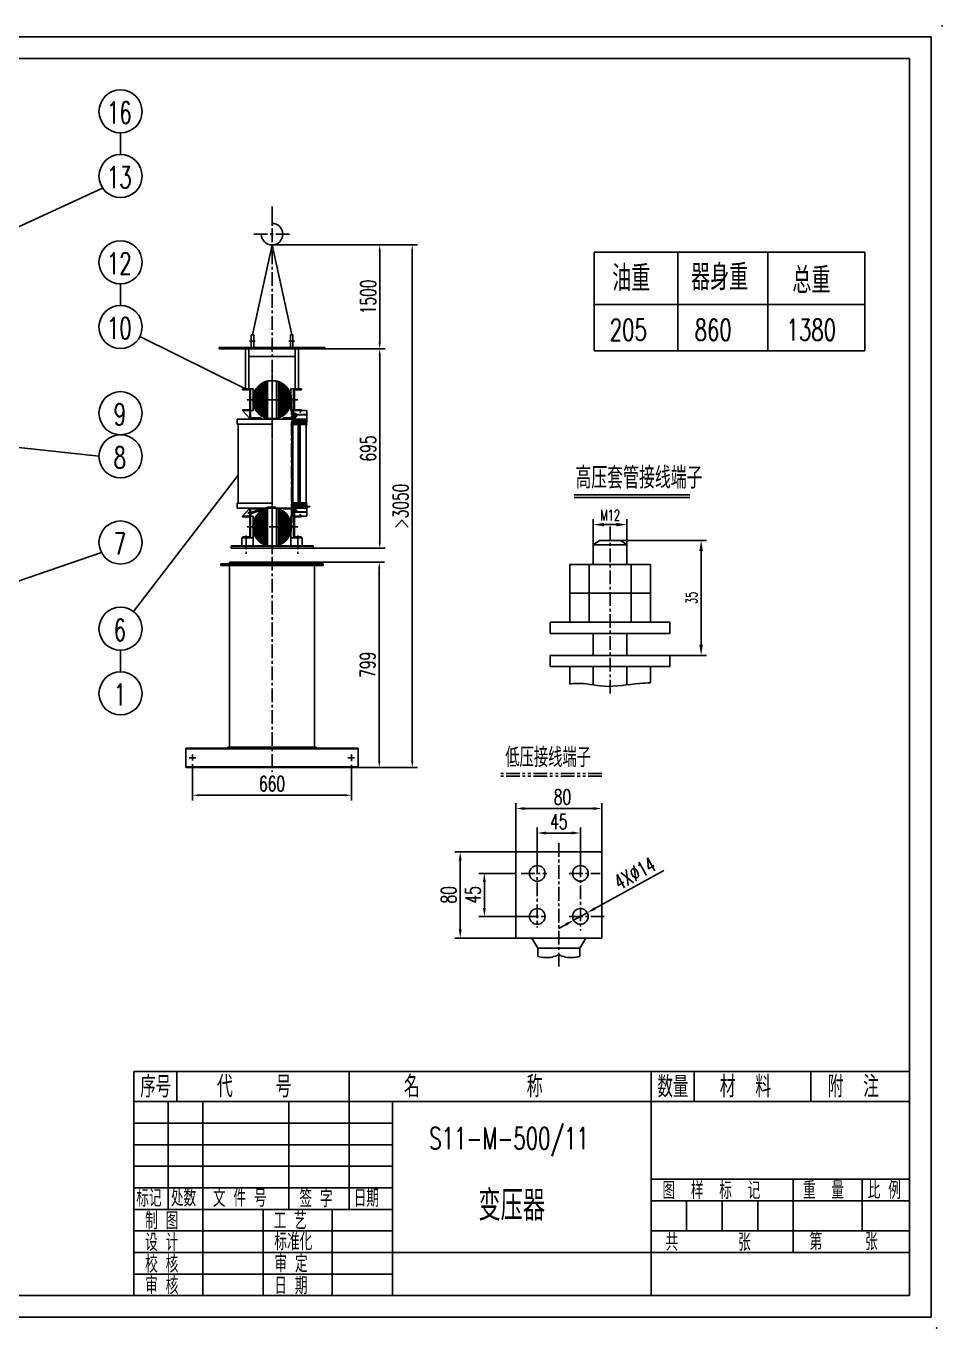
# Model space of a CAD drawing. Extents: x 53849 to 54274, y -7793 to -7491.
# Drawn here: x 54061.2 to 54273.7, y -7793.5 to -7491.5 of the extents above; entities that cross this region are included whole.
import ezdxf

# ---------------------------------------------------------------- set-up
doc = ezdxf.new("R2010")
doc.units = 0
doc.header["$LTSCALE"] = 0.1
for name, pattern in [('CENTER', [50.8, 31.75, -6.35, 6.35, -6.35]), ('DASHED', [19.05, 12.7, -6.35]), ('PHANTOM', [63.5, 31.75, -6.35, 6.35, -6.35, 6.35, -6.35])]:
    doc.linetypes.add(name, pattern=pattern)
doc.layers.get('0').update_dxf_attribs({"linetype": 'CONTINUOUS'})
doc.layers.get('DEFPOINTS').update_dxf_attribs({"linetype": 'CONTINUOUS'})
for name, color, linetype in [('1', 1, 'CENTER'), ('2', 3, 'CONTINUOUS'), ('3', 6, 'PHANTOM'), ('4', 4, 'DASHED'), ('5', 7, 'CONTINUOUS')]:
    doc.layers.add(name, color=color, linetype=linetype)
doc.styles.get("Standard").update_dxf_attribs({"font": 'romans.shx', "width": 0.67, "bigfont": 'intecad.shx'})
doc.dimstyles.get("Standard").update_dxf_attribs({"dimtxt": 3.5, "dimasz": 2.5, "dimexe": 1, "dimexo": 0.2, "dimgap": 0.9, "dimtad": 1, "dimdec": 0, "dimzin": 0, "dimdsep": 46, "dimtxsty": 'Standard', "dimcen": 0, "dimadec": 0, "dimazin": 0, "dimtfac": 1, "dimtdec": 0, "dimtmove": 0, "dimatfit": 3, "dimfxl": 0, "dimtolj": 1, "dimtzin": 0, "dimarcsym": 0})

# ---------------------------------------------------------------- blocks, each defined once
blk = doc.blocks.new('*D900')
at = {"layer": '2', "lineweight": -2, "transparency": 16777216}
for p, q in [((54199.18, -7610.77), (54219.06, -7610.77)), ((54217.81, -7613.27), (54217.81, -7634.96)), ((54210.57, -7637.46), (54219.06, -7637.46))]:
    blk.add_line(p, q, dxfattribs=at)
at = {"layer": '2', "transparency": 16777216}
for points in [[(54217.39, -7613.27), (54218.23, -7613.27), (54217.81, -7610.77)], [(54217.39, -7634.96), (54218.23, -7634.96), (54217.81, -7637.46)]]:
    blk.add_solid(points, dxfattribs=at)
at = {"layer": 'DEFPOINTS', "color": 0, "transparency": 16777216}
for p in [(54199.18, -7610.77), (54210.57, -7637.46), (54217.81, -7637.46)]:
    blk.add_point(p, dxfattribs=at)
at = {"layer": '2', "transparency": 16777216, "insert": (54215.63, -7624.11), "char_height": 2.5, "attachment_point": 5, "rotation": 90}
blk.add_mtext('\\A1;35', dxfattribs=at)
blk = doc.blocks.new('*D901')
at = {"layer": '2', "lineweight": -2, "transparency": 16777216}
for p, q in [((54192.79, -7611.78), (54192.79, -7605.87)), ((54195.29, -7607.12), (54198.11, -7607.12)), ((54200.61, -7611.78), (54200.61, -7605.87))]:
    blk.add_line(p, q, dxfattribs=at)
at = {"layer": '2', "transparency": 16777216}
for points in [[(54195.29, -7606.71), (54195.29, -7607.54), (54192.79, -7607.12)], [(54198.11, -7606.71), (54198.11, -7607.54), (54200.61, -7607.12)]]:
    blk.add_solid(points, dxfattribs=at)
at = {"layer": 'DEFPOINTS', "color": 0, "transparency": 16777216}
for p in [(54200.61, -7607.12), (54192.79, -7611.78), (54200.61, -7611.78)]:
    blk.add_point(p, dxfattribs=at)
at = {"layer": '2', "transparency": 16777216, "insert": (54196.7, -7604.95), "char_height": 2.5, "attachment_point": 5}
blk.add_mtext('\\A1;M12', dxfattribs=at)
blk = doc.blocks.new('*D902')
at = {"layer": '2', "lineweight": -2, "transparency": 16777216}
for p, q in [((54130.52, -7566.37), (54144.5, -7566.37)), ((54143.25, -7567.87), (54143.25, -7611.12)), ((54127.77, -7612.62), (54144.5, -7612.62))]:
    blk.add_line(p, q, dxfattribs=at)
at = {"layer": '2', "transparency": 16777216}
for points in [[(54143, -7567.87), (54143.5, -7567.87), (54143.25, -7566.37)], [(54143, -7611.12), (54143.5, -7611.12), (54143.25, -7612.62)]]:
    blk.add_solid(points, dxfattribs=at)
at = {"layer": 'DEFPOINTS', "color": 0, "transparency": 16777216}
for p in [(54130.52, -7566.37), (54127.77, -7612.62), (54143.25, -7612.62)]:
    blk.add_point(p, dxfattribs=at)
at = {"layer": '2', "transparency": 16777216, "insert": (54140.57, -7589.49), "char_height": 3.5, "attachment_point": 5, "rotation": 90}
blk.add_mtext('\\A1;695', dxfattribs=at)
blk = doc.blocks.new('*D903')
at = {"layer": '2', "lineweight": -2, "transparency": 16777216}
for p, q in [((54143.87, -7542.25), (54152.04, -7542.25)), ((54150.79, -7543.75), (54150.79, -7661.97)), ((54143.87, -7663.47), (54152.04, -7663.47))]:
    blk.add_line(p, q, dxfattribs=at)
at = {"layer": '2', "transparency": 16777216}
for points in [[(54150.54, -7543.75), (54151.04, -7543.75), (54150.79, -7542.25)], [(54150.54, -7661.97), (54151.04, -7661.97), (54150.79, -7663.47)]]:
    blk.add_solid(points, dxfattribs=at)
at = {"layer": 'DEFPOINTS', "color": 0, "transparency": 16777216}
for p in [(54143.87, -7542.25), (54143.87, -7663.47), (54150.79, -7663.47)]:
    blk.add_point(p, dxfattribs=at)
at = {"layer": '2', "transparency": 16777216, "insert": (54148.12, -7602.86), "char_height": 3.5, "attachment_point": 5, "rotation": 90}
blk.add_mtext('\\A1;>3050', dxfattribs=at)
blk = doc.blocks.new('*D904')
at = {"layer": '2', "lineweight": -2, "transparency": 16777216}
for p, q in [((54128.15, -7615.82), (54144.39, -7615.82)), ((54143.14, -7617.32), (54143.14, -7661.97)), ((54138.27, -7663.47), (54144.39, -7663.47))]:
    blk.add_line(p, q, dxfattribs=at)
at = {"layer": '2', "transparency": 16777216}
for points in [[(54142.89, -7617.32), (54143.39, -7617.32), (54143.14, -7615.82)], [(54142.89, -7661.97), (54143.39, -7661.97), (54143.14, -7663.47)]]:
    blk.add_solid(points, dxfattribs=at)
at = {"layer": 'DEFPOINTS', "color": 0, "transparency": 16777216}
for p in [(54128.15, -7615.82), (54138.27, -7663.47), (54143.14, -7663.47)]:
    blk.add_point(p, dxfattribs=at)
at = {"layer": '2', "transparency": 16777216, "insert": (54140.47, -7639.64), "char_height": 3.5, "attachment_point": 5, "rotation": 90}
blk.add_mtext('\\A1;799', dxfattribs=at)
blk = doc.blocks.new('*D905')
at = {"layer": '2', "lineweight": -2, "transparency": 16777216}
for p, q in [((54099.83, -7662.69), (54099.83, -7671.15)), ((54136.71, -7662.85), (54136.71, -7671.15)), ((54101.33, -7669.9), (54135.21, -7669.9))]:
    blk.add_line(p, q, dxfattribs=at)
at = {"layer": '2', "transparency": 16777216}
for points in [[(54101.33, -7669.65), (54101.33, -7670.15), (54099.83, -7669.9)], [(54135.21, -7669.65), (54135.21, -7670.15), (54136.71, -7669.9)]]:
    blk.add_solid(points, dxfattribs=at)
at = {"layer": 'DEFPOINTS', "color": 0, "transparency": 16777216}
for p in [(54099.83, -7662.69), (54136.71, -7662.85), (54136.71, -7669.9)]:
    blk.add_point(p, dxfattribs=at)
at = {"layer": '2', "transparency": 16777216, "insert": (54118.27, -7667.23), "char_height": 3.5, "attachment_point": 5}
blk.add_mtext('\\A1;660', dxfattribs=at)
blk = doc.blocks.new('*D906')
at = {"layer": '2', "lineweight": -2, "transparency": 16777216}
for p, q in [((54118.27, -7542.25), (54144.5, -7542.25)), ((54143.25, -7543.75), (54143.25, -7564.87)), ((54143.25, -7566.37), (54142, -7566.37))]:
    blk.add_line(p, q, dxfattribs=at)
at = {"layer": '2', "transparency": 16777216}
for points in [[(54143, -7543.75), (54143.5, -7543.75), (54143.25, -7542.25)], [(54143, -7564.87), (54143.5, -7564.87), (54143.25, -7566.37)]]:
    blk.add_solid(points, dxfattribs=at)
at = {"layer": 'DEFPOINTS', "color": 0, "transparency": 16777216}
for p in [(54118.27, -7542.25), (54143.25, -7566.37), (54143.25, -7566.37)]:
    blk.add_point(p, dxfattribs=at)
at = {"layer": '2', "transparency": 16777216, "insert": (54140.57, -7554.31), "char_height": 3.5, "attachment_point": 5, "rotation": 90}
blk.add_mtext('\\A1;1500', dxfattribs=at)
blk = doc.blocks.new('*D922')
at = {"layer": '2', "lineweight": -2, "transparency": 16777216}
for p, q in [((54174.81, -7683.02), (54160.67, -7683.02)), ((54161.92, -7701.02), (54161.92, -7685.02)), ((54174.81, -7703.02), (54160.67, -7703.02))]:
    blk.add_line(p, q, dxfattribs=at)
at = {"layer": '2', "transparency": 16777216}
for points in [[(54161.59, -7685.02), (54162.25, -7685.02), (54161.92, -7683.02)], [(54161.59, -7701.02), (54162.25, -7701.02), (54161.92, -7703.02)]]:
    blk.add_solid(points, dxfattribs=at)
at = {"layer": 'DEFPOINTS', "color": 0, "transparency": 16777216}
for p in [(54161.92, -7683.02), (54174.81, -7683.02), (54174.81, -7703.02)]:
    blk.add_point(p, dxfattribs=at)
at = {"layer": '2', "transparency": 16777216, "insert": (54159.27, -7693.02), "char_height": 3.5, "attachment_point": 5, "rotation": 90}
blk.add_mtext('\\A1;80', dxfattribs=at)
blk = doc.blocks.new('*D923')
at = {"layer": '2', "lineweight": -2, "transparency": 16777216}
for p, q in [((54174.81, -7688.02), (54166.27, -7688.02)), ((54167.52, -7690.02), (54167.52, -7696.02)), ((54176.93, -7698.02), (54166.27, -7698.02))]:
    blk.add_line(p, q, dxfattribs=at)
at = {"layer": '2', "transparency": 16777216}
for points in [[(54167.19, -7690.02), (54167.86, -7690.02), (54167.52, -7688.02)], [(54167.19, -7696.02), (54167.86, -7696.02), (54167.52, -7698.02)]]:
    blk.add_solid(points, dxfattribs=at)
at = {"layer": 'DEFPOINTS', "color": 0, "transparency": 16777216}
for p in [(54174.81, -7688.02), (54167.52, -7698.02), (54176.93, -7698.02)]:
    blk.add_point(p, dxfattribs=at)
at = {"layer": '2', "transparency": 16777216, "insert": (54164.87, -7693.02), "char_height": 3.5, "attachment_point": 5, "rotation": 90}
blk.add_mtext('\\A1;45', dxfattribs=at)
blk = doc.blocks.new('*D924')
at = {"layer": '2', "color": 0, "lineweight": -2, "transparency": 16777216}
for p, q in [((54209.14, -7687.39), (54193.15, -7696.18)), ((54188.22, -7698.89), (54191.4, -7697.15)), ((54186.47, -7699.86), (54184.72, -7700.82))]:
    blk.add_line(p, q, dxfattribs=at)
at = {"layer": '2', "color": 0, "transparency": 16777216}
for points in [[(54192.99, -7695.89), (54193.31, -7696.48), (54191.4, -7697.15)], [(54186.31, -7699.57), (54186.63, -7700.15), (54188.22, -7698.89)]]:
    blk.add_solid(points, dxfattribs=at)
at = {"layer": 'DEFPOINTS', "color": 0, "transparency": 16777216}
for p in [(54191.4, -7697.15), (54188.22, -7698.89)]:
    blk.add_point(p, dxfattribs=at)
at = {"layer": '2', "color": 0, "transparency": 16777216, "insert": (54202.44, -7688.02), "char_height": 3.5, "attachment_point": 5, "rotation": 28.8078}
blk.add_mtext('\\A1;4X%%c14', dxfattribs=at)
blk = doc.blocks.new('*D925')
at = {"layer": '2', "lineweight": -2, "transparency": 16777216}
for p, q in [((54174.81, -7683.02), (54174.81, -7671.73)), ((54192.81, -7672.98), (54176.81, -7672.98)), ((54194.81, -7683.02), (54194.81, -7671.73))]:
    blk.add_line(p, q, dxfattribs=at)
at = {"layer": '2', "transparency": 16777216}
for points in [[(54176.81, -7672.65), (54176.81, -7673.31), (54174.81, -7672.98)], [(54192.81, -7672.65), (54192.81, -7673.31), (54194.81, -7672.98)]]:
    blk.add_solid(points, dxfattribs=at)
at = {"layer": 'DEFPOINTS', "color": 0, "transparency": 16777216}
for p in [(54174.81, -7672.98), (54174.81, -7683.02), (54194.81, -7683.02)]:
    blk.add_point(p, dxfattribs=at)
at = {"layer": '2', "transparency": 16777216, "insert": (54185.63, -7670.33), "char_height": 3.5, "attachment_point": 5}
blk.add_mtext('\\A1;80', dxfattribs=at)
blk = doc.blocks.new('*D926')
at = {"layer": '2', "lineweight": -2, "transparency": 16777216}
for p, q in [((54179.81, -7686.21), (54179.81, -7677.41)), ((54187.81, -7678.66), (54181.81, -7678.66)), ((54189.81, -7685.76), (54189.81, -7677.41))]:
    blk.add_line(p, q, dxfattribs=at)
at = {"layer": '2', "transparency": 16777216}
for points in [[(54181.81, -7678.32), (54181.81, -7678.99), (54179.81, -7678.66)], [(54187.81, -7678.32), (54187.81, -7678.99), (54189.81, -7678.66)]]:
    blk.add_solid(points, dxfattribs=at)
at = {"layer": 'DEFPOINTS', "color": 0, "transparency": 16777216}
for p in [(54179.81, -7678.66), (54189.81, -7685.76), (54179.81, -7686.21)]:
    blk.add_point(p, dxfattribs=at)
at = {"layer": '2', "transparency": 16777216, "insert": (54184.81, -7676.01), "char_height": 3.5, "attachment_point": 5}
blk.add_mtext('\\A1;45', dxfattribs=at)

msp = doc.modelspace()

# ---------------------------------------------------------------- linework, layer by layer
for p, q in [((54266.19, -7498.972), (53876.19, -7498.972)), ((54266.19, -7785.972), (54266.19, -7498.972)), ((54193.009, -7543.904), (54193.009, -7566.819)), ((54193.009, -7543.904), (54255.762, -7543.904)), ((54212.436, -7543.904), (54212.436, -7566.819)), ((54233.268, -7543.904), (54233.268, -7566.819)), ((54255.762, -7543.904), (54255.762, -7566.819)), ((54193.009, -7556.078), (54255.762, -7556.078)), ((54113.42, -7563.066), (54113.42, -7566.066)), ((54114.02, -7563.066), (54113.42, -7563.066)), ((54114.02, -7563.066), (54114.02, -7566.066)), ((54122.52, -7563.066), (54122.52, -7566.066)), ((54122.52, -7563.066), (54123.12, -7563.066)), ((54123.12, -7563.066), (54123.12, -7566.066)), ((54106.02, -7566.066), (54130.52, -7566.066)), ((54106.02, -7566.066), (54106.02, -7566.366)), ((54106.02, -7566.366), (54130.52, -7566.366)), ((54130.52, -7566.066), (54130.52, -7566.366)), ((54193.009, -7566.819), (54255.762, -7566.819)), ((54117.395, -7612.041), (54108.77, -7612.041)), ((54108.77, -7612.041), (54108.77, -7612.616)), ((54117.395, -7612.116), (54108.77, -7612.116)), ((54108.77, -7612.616), (54118.27, -7612.616)), ((54117.395, -7612.616), (54127.77, -7612.616)), ((54119.145, -7612.041), (54127.77, -7612.041)), ((54119.145, -7612.116), (54127.77, -7612.116)), ((54127.77, -7612.041), (54127.77, -7612.616)), ((54192.787, -7611.777), (54194.217, -7610.772)), ((54192.787, -7611.777), (54192.787, -7616.413)), ((54192.787, -7611.777), (54200.606, -7611.777)), ((54199.176, -7610.772), (54194.217, -7610.772)), ((54200.606, -7611.777), (54199.176, -7610.772)), ((54200.606, -7611.777), (54200.606, -7616.413)), ((54106.395, -7616.216), (54130.145, -7616.216)), ((54106.395, -7616.216), (54106.395, -7616.616)), ((54108.395, -7615.816), (54128.145, -7615.816)), ((54108.395, -7615.816), (54108.395, -7616.216)), ((54128.145, -7615.816), (54128.145, -7616.216)), ((54130.145, -7616.216), (54130.145, -7616.616)), ((54206.069, -7616.413), (54187.324, -7616.413)), ((54187.324, -7623.789), (54187.324, -7616.413)), ((54191.853, -7616.413), (54191.853, -7629.769)), ((54201.569, -7616.413), (54201.569, -7629.769)), ((54206.069, -7623.789), (54206.069, -7616.413)), ((54106.395, -7616.616), (54130.145, -7616.616)), ((54108.395, -7616.616), (54108.395, -7658.72)), ((54128.145, -7616.616), (54128.145, -7658.72)), ((54206.069, -7623.054), (54187.324, -7623.054)), ((54187.324, -7629.769), (54187.324, -7623.789)), ((54206.069, -7629.769), (54206.069, -7623.789)), ((54192.787, -7632.356), (54192.787, -7637.456)), ((54200.606, -7632.356), (54200.606, -7637.456)), ((54206.069, -7640.042), (54187.324, -7640.042)), ((54206.069, -7640.042), (54187.324, -7640.042)), ((54187.324, -7640.042), (54187.324, -7644.14)), ((54189.118, -7640.042), (54204.275, -7640.042)), ((54189.118, -7640.042), (54204.275, -7640.042)), ((54192.787, -7640.042), (54192.787, -7644.3)), ((54200.606, -7640.042), (54200.606, -7644.292)), ((54206.069, -7643.821), (54206.069, -7640.042)), ((54098.27, -7658.97), (54138.27, -7658.97)), ((54098.27, -7658.97), (54098.27, -7663.47)), ((54098.27, -7659.145), (54138.27, -7659.145)), ((54108.02, -7658.72), (54128.52, -7658.72)), ((54108.02, -7658.72), (54108.02, -7658.97)), ((54128.52, -7658.72), (54128.52, -7658.97)), ((54138.27, -7658.97), (54138.27, -7663.47)), ((54098.27, -7663.295), (54138.27, -7663.295)), ((54098.27, -7663.47), (54138.27, -7663.47)), ((54174.81, -7683.021), (54174.81, -7703.021)), ((54174.81, -7683.021), (54194.81, -7683.021)), ((54194.81, -7683.021), (54194.81, -7703.021)), ((54174.81, -7703.021), (54194.81, -7703.021)), ((54178.517, -7703.021), (54179.929, -7705.338)), ((54191.104, -7703.021), (54189.692, -7705.338)), ((54179.929, -7705.338), (54184.81, -7705.338)), ((54179.929, -7705.338), (54179.929, -7707.278)), ((54189.692, -7705.338), (54184.81, -7705.338)), ((54189.692, -7705.338), (54189.692, -7707.278)), ((54086.19, -7740.972), (54266.19, -7740.972)), ((54146.19, -7765.972), (54086.19, -7765.972)), ((53876.19, -7785.972), (54266.19, -7785.972)), ((54266.19, -7785.972), (54086.19, -7785.972))]:
    msp.add_line(p, q)
for points in [[(54182.826, -7629.769), (54182.826, -7632.356), (54210.567, -7632.356), (54210.567, -7629.769)], [(54182.826, -7637.456), (54182.826, -7640.042), (54210.567, -7640.042), (54210.567, -7637.456)]]:
    msp.add_lwpolyline(points, close=True)
for centre in [(54179.81, -7688.021), (54189.81, -7688.021), (54179.81, -7698.021), (54189.81, -7698.021)]:
    msp.add_circle(centre, 1.812)
for points in [[(54179.929, -7707.278), (54181.058, -7707.501), (54182.717, -7707.828), (54184.308, -7707.092), (54184.81, -7706.875)], [(54189.692, -7707.278), (54188.563, -7707.501), (54186.904, -7707.828), (54185.313, -7707.092), (54184.81, -7706.875)]]:
    msp.add_open_spline(points, degree=3, knots=[0, 0, 0, 0, 13.4366632, 19.7518884, 19.7518884, 19.7518884, 19.7518884])
for p in [(54273.69, -7491.472), (54272.44, -7793.472)]:
    msp.add_point(p)
at = {"layer": '1'}
for p, q in [((54118.27, -7533.348), (54118.27, -7664.466)), ((54114.046, -7539.751), (54122.302, -7539.751)), ((54114.388, -7564.566), (54113.045, -7564.566)), ((54122.152, -7564.566), (54123.495, -7564.566)), ((54118.27, -7572.193), (54118.27, -7613.896)), ((54112.496, -7578.166), (54124.269, -7578.166)), ((54113.124, -7578.166), (54123.36, -7578.166)), ((54122.77, -7578.166), (54122.77, -7607.666)), ((54122.645, -7581.416), (54123.904, -7581.416)), ((54113.895, -7604.416), (54112.636, -7604.416)), ((54112.27, -7609.657), (54112.27, -7613.889)), ((54112.496, -7607.666), (54124.269, -7607.666)), ((54124.27, -7609.657), (54124.27, -7613.889)), ((54196.697, -7607.574), (54196.697, -7646.898)), ((54099.059, -7661.22), (54100.622, -7661.22)), ((54099.833, -7660.471), (54099.833, -7661.838)), ((54135.813, -7661.22), (54137.376, -7661.22)), ((54136.708, -7660.419), (54136.708, -7661.996)), ((54184.81, -7709.597), (54184.81, -7680.605)), ((54179.81, -7685.058), (54179.81, -7700.577)), ((54189.81, -7685.764), (54189.81, -7701.282)), ((54176.045, -7688.021), (54182.048, -7688.021)), ((54187.168, -7688.021), (54194.407, -7688.021)), ((54176.928, -7698.021), (54182.048, -7698.021)), ((54187.168, -7698.021), (54195.289, -7698.021))]:
    msp.add_line(p, q, dxfattribs=at)
at = {"layer": '2'}
for p, q in [((54271.19, -7493.972), (53851.19, -7493.972)), ((54271.19, -7790.972), (54271.19, -7493.972)), ((54083.118, -7521.283), (54083.118, -7516.283)), ((54026.141, -7553.358), (54078.965, -7529.067)), ((54118.27, -7542.251), (54113.72, -7563.066)), ((54118.27, -7542.251), (54122.82, -7563.066)), ((54083.118, -7556.283), (54083.118, -7551.283)), ((54112.145, -7575.666), (54087.598, -7563.503)), ((54112.145, -7575.666), (54112.145, -7566.366)), ((54112.895, -7575.666), (54112.895, -7566.366)), ((54112.895, -7568.116), (54123.645, -7568.116)), ((54123.645, -7575.666), (54123.645, -7566.366)), ((54124.395, -7575.666), (54124.395, -7566.366)), ((54116.495, -7582.291), (54116.495, -7574.041)), ((54116.495, -7574.041), (54116.795, -7574.041)), ((54116.795, -7582.416), (54116.795, -7573.916)), ((54116.795, -7573.916), (54117.22, -7573.916)), ((54117.22, -7582.541), (54117.22, -7573.791)), ((54117.395, -7573.791), (54119.145, -7573.791)), ((54119.145, -7573.791), (54119.445, -7573.822)), ((54119.32, -7582.541), (54119.32, -7573.791)), ((54119.32, -7573.916), (54119.745, -7573.916)), ((54119.745, -7582.416), (54119.745, -7573.916)), ((54119.745, -7574.041), (54120.045, -7574.041)), ((54120.045, -7582.291), (54120.045, -7574.041)), ((54113.895, -7575.666), (54111.445, -7575.666)), ((54111.445, -7575.666), (54111.445, -7575.841)), ((54112.845, -7575.841), (54111.445, -7575.841)), ((54113.095, -7582.541), (54113.095, -7576.091)), ((54113.095, -7576.091), (54113.095, -7580.241)), ((54113.27, -7582.116), (54113.27, -7575.666)), ((54113.27, -7575.666), (54113.27, -7580.666)), ((54113.895, -7575.666), (54113.895, -7580.666)), ((54113.895, -7575.666), (54113.895, -7580.666)), ((54113.895, -7577.291), (54113.926, -7576.991)), ((54113.895, -7577.116), (54113.895, -7579.216)), ((54114.045, -7576.791), (54114.195, -7576.791)), ((54114.045, -7579.541), (54114.045, -7576.791)), ((54114.195, -7576.291), (54114.395, -7576.291)), ((54114.195, -7580.041), (54114.195, -7576.291)), ((54114.395, -7575.916), (54114.62, -7575.916)), ((54114.395, -7580.416), (54114.395, -7575.916)), ((54114.62, -7575.541), (54114.82, -7575.541)), ((54114.62, -7580.791), (54114.62, -7575.541)), ((54114.82, -7581.041), (54114.82, -7575.291)), ((54114.82, -7575.291), (54115.045, -7575.291)), ((54115.045, -7581.291), (54115.045, -7575.041)), ((54115.045, -7575.041), (54115.295, -7575.041)), ((54115.295, -7581.541), (54115.295, -7574.791)), ((54115.295, -7574.791), (54115.62, -7574.791)), ((54115.62, -7581.791), (54115.62, -7574.541)), ((54115.62, -7574.541), (54115.995, -7574.541)), ((54115.995, -7582.041), (54115.995, -7574.291)), ((54115.995, -7574.291), (54116.22, -7574.291)), ((54116.22, -7582.166), (54116.22, -7574.166)), ((54116.22, -7574.166), (54116.495, -7574.166)), ((54120.045, -7574.166), (54120.32, -7574.166)), ((54120.32, -7582.166), (54120.32, -7574.166)), ((54120.32, -7574.291), (54120.545, -7574.291)), ((54120.545, -7582.041), (54120.545, -7574.291)), ((54120.545, -7574.541), (54120.92, -7574.541)), ((54120.92, -7581.791), (54120.92, -7574.541)), ((54120.92, -7574.791), (54121.245, -7574.791)), ((54121.245, -7581.541), (54121.245, -7574.791)), ((54121.245, -7575.041), (54121.495, -7575.041)), ((54121.495, -7581.291), (54121.495, -7575.041)), ((54121.495, -7575.291), (54121.72, -7575.291)), ((54121.72, -7581.041), (54121.72, -7575.291)), ((54121.72, -7575.541), (54121.92, -7575.541)), ((54121.92, -7580.791), (54121.92, -7575.541)), ((54121.92, -7575.916), (54122.145, -7575.916)), ((54122.145, -7580.416), (54122.145, -7575.916)), ((54122.145, -7576.291), (54122.345, -7576.291)), ((54122.345, -7580.041), (54122.345, -7576.291)), ((54122.495, -7576.791), (54122.345, -7576.791)), ((54122.495, -7579.541), (54122.495, -7576.791)), ((54122.645, -7575.666), (54125.095, -7575.666)), ((54122.645, -7575.666), (54122.645, -7580.666)), ((54123.27, -7575.666), (54123.27, -7580.666)), ((54123.27, -7580.666), (54123.27, -7575.666)), ((54123.445, -7576.091), (54123.445, -7580.241)), ((54123.445, -7580.666), (54123.445, -7576.091)), ((54123.695, -7575.841), (54125.095, -7575.841)), ((54125.095, -7575.666), (54125.095, -7575.841)), ((54113.895, -7577.291), (54114.045, -7577.291)), ((54113.895, -7579.041), (54113.895, -7577.291)), ((54113.895, -7579.041), (54114.045, -7579.041)), ((54114.045, -7579.541), (54114.195, -7579.541)), ((54114.195, -7580.041), (54114.395, -7580.041)), ((54122.145, -7580.041), (54122.345, -7580.041)), ((54122.495, -7579.541), (54122.345, -7579.541)), ((54122.645, -7577.291), (54122.495, -7577.291)), ((54122.645, -7579.041), (54122.495, -7579.041)), ((54122.645, -7579.041), (54122.645, -7577.291)), ((53978.652, -7580.543), (54078.118, -7591.283)), ((54126.333, -7582.666), (54110.208, -7582.666)), ((54126.333, -7582.666), (54110.208, -7582.666)), ((54110.208, -7582.666), (54110.208, -7583.791)), ((54112.845, -7580.491), (54111.445, -7580.491)), ((54111.445, -7580.491), (54111.445, -7580.666)), ((54113.095, -7582.541), (54111.445, -7580.666)), ((54113.895, -7580.666), (54111.445, -7580.666)), ((54115.72, -7582.541), (54113.095, -7582.541)), ((54115.72, -7582.366), (54113.52, -7582.366)), ((54114.395, -7580.416), (54114.62, -7580.416)), ((54114.62, -7580.791), (54114.82, -7580.791)), ((54114.82, -7581.041), (54115.045, -7581.041)), ((54115.045, -7581.291), (54115.295, -7581.291)), ((54115.295, -7581.541), (54115.62, -7581.541)), ((54115.62, -7581.791), (54115.995, -7581.791)), ((54115.72, -7582.366), (54115.72, -7582.541)), ((54115.995, -7582.041), (54116.22, -7582.041)), ((54116.22, -7582.166), (54116.495, -7582.166)), ((54116.495, -7582.291), (54116.795, -7582.291)), ((54116.795, -7582.416), (54117.22, -7582.416)), ((54117.22, -7582.541), (54119.32, -7582.541)), ((54117.395, -7582.541), (54119.145, -7582.541)), ((54119.32, -7582.416), (54119.745, -7582.416)), ((54119.745, -7582.291), (54120.045, -7582.291)), ((54120.045, -7582.166), (54120.32, -7582.166)), ((54120.32, -7582.041), (54120.545, -7582.041)), ((54120.545, -7581.791), (54120.92, -7581.791)), ((54120.82, -7582.366), (54120.82, -7582.541)), ((54120.82, -7582.366), (54123.02, -7582.366)), ((54120.82, -7582.541), (54123.445, -7582.541)), ((54120.92, -7581.541), (54121.245, -7581.541)), ((54121.245, -7581.291), (54121.495, -7581.291)), ((54121.495, -7581.041), (54121.72, -7581.041)), ((54121.72, -7580.791), (54121.92, -7580.791)), ((54121.92, -7580.416), (54122.145, -7580.416)), ((54122.645, -7580.666), (54125.095, -7580.666)), ((54122.87, -7583.041), (54122.87, -7603.291)), ((54122.945, -7583.041), (54122.87, -7583.041)), ((54122.945, -7582.541), (54122.945, -7580.666)), ((54122.945, -7580.666), (54126.333, -7580.666)), ((54126.333, -7581.566), (54122.945, -7581.566)), ((54126.333, -7581.641), (54122.945, -7581.641)), ((54122.945, -7582.666), (54126.333, -7582.666)), ((54122.945, -7582.666), (54126.333, -7582.666)), ((54122.945, -7583.041), (54122.945, -7603.291)), ((54122.945, -7583.39), (54123.095, -7583.178)), ((54123.02, -7581.566), (54123.663, -7581.566)), ((54123.02, -7582.666), (54123.02, -7583.041)), ((54123.02, -7582.816), (54126.333, -7582.816)), ((54123.02, -7582.891), (54126.333, -7582.891)), ((54124.358, -7583.041), (54123.02, -7583.041)), ((54123.095, -7583.791), (54123.095, -7583.178)), ((54123.12, -7583.791), (54123.12, -7583.041)), ((54124.358, -7583.091), (54123.12, -7583.091)), ((54124.358, -7583.141), (54123.12, -7583.141)), ((54124.358, -7583.191), (54123.12, -7583.191)), ((54123.695, -7580.491), (54125.095, -7580.491)), ((54124.358, -7583.791), (54124.358, -7583.041)), ((54124.358, -7583.041), (54126.333, -7583.041)), ((54124.483, -7583.266), (54124.483, -7583.041)), ((54124.558, -7583.266), (54124.558, -7583.041)), ((54124.708, -7583.116), (54126.333, -7583.116)), ((54124.708, -7583.191), (54126.333, -7583.191)), ((54124.758, -7583.116), (54124.758, -7583.041)), ((54124.758, -7583.266), (54124.758, -7583.191)), ((54125.095, -7580.491), (54125.095, -7580.666)), ((54126.333, -7583.416), (54126.333, -7580.666)), ((54126.333, -7582.666), (54126.333, -7583.416)), ((54118.27, -7583.791), (54110.208, -7583.791)), ((54110.383, -7583.791), (54110.383, -7602.166)), ((54122.958, -7583.791), (54122.958, -7583.879)), ((54124.483, -7583.791), (54122.958, -7583.791)), ((54124.483, -7583.879), (54122.958, -7583.879)), ((54124.483, -7583.791), (54123.095, -7583.791)), ((54123.095, -7583.879), (54123.095, -7602.079)), ((54123.095, -7602.079), (54123.095, -7583.879)), ((54124.358, -7583.241), (54123.12, -7583.241)), ((54124.358, -7583.291), (54123.12, -7583.291)), ((54124.358, -7583.341), (54123.12, -7583.341)), ((54124.358, -7583.391), (54123.12, -7583.391)), ((54124.358, -7583.441), (54123.12, -7583.441)), ((54124.358, -7583.491), (54123.12, -7583.491)), ((54124.358, -7583.541), (54123.12, -7583.541)), ((54124.358, -7583.591), (54123.12, -7583.591)), ((54124.358, -7583.641), (54123.12, -7583.641)), ((54124.358, -7583.691), (54123.12, -7583.691)), ((54124.358, -7583.741), (54123.12, -7583.741)), ((54124.358, -7583.879), (54124.358, -7602.079)), ((54124.358, -7602.079), (54124.358, -7583.879)), ((54124.483, -7602.166), (54124.483, -7583.266)), ((54124.483, -7583.791), (54124.483, -7602.691)), ((54124.558, -7602.166), (54124.558, -7583.266)), ((54124.558, -7583.791), (54124.558, -7602.691)), ((54124.633, -7585.041), (54124.558, -7585.041)), ((54124.633, -7585.041), (54124.633, -7583.266)), ((54124.633, -7583.717), (54124.808, -7583.519)), ((54124.67, -7583.879), (54124.67, -7583.791)), ((54126.333, -7583.791), (54124.67, -7583.791)), ((54126.333, -7583.879), (54124.67, -7583.879)), ((54124.758, -7583.416), (54124.758, -7583.266)), ((54124.758, -7583.266), (54126.333, -7583.266)), ((54124.758, -7583.416), (54126.333, -7583.416)), ((54124.808, -7583.791), (54124.808, -7583.519)), ((54126.333, -7583.791), (54124.808, -7583.791)), ((54124.808, -7583.879), (54124.808, -7602.079)), ((54124.808, -7602.079), (54124.808, -7583.879)), ((54124.833, -7583.791), (54124.833, -7583.416)), ((54126.27, -7583.454), (54124.833, -7583.454)), ((54126.27, -7583.491), (54124.833, -7583.491)), ((54126.27, -7583.529), (54124.833, -7583.529)), ((54126.27, -7583.566), (54124.833, -7583.566)), ((54126.27, -7583.604), (54124.833, -7583.604)), ((54126.27, -7583.641), (54124.833, -7583.641)), ((54126.27, -7583.679), (54124.833, -7583.679)), ((54126.27, -7583.716), (54124.833, -7583.716)), ((54126.27, -7583.754), (54124.833, -7583.754)), ((54126.27, -7583.754), (54124.833, -7583.754)), ((54126.158, -7583.879), (54126.158, -7602.079)), ((54126.158, -7602.079), (54126.158, -7583.879)), ((54126.27, -7583.791), (54126.27, -7583.416)), ((54126.333, -7583.879), (54126.333, -7583.791)), ((54110.383, -7595.643), (54086.156, -7627.312)), ((54124.558, -7600.916), (54124.633, -7600.916)), ((54124.633, -7600.916), (54124.633, -7602.691)), ((54188.397, -7600.235), (54215.208, -7600.235)), ((54188.397, -7600.835), (54215.208, -7600.835)), ((54118.27, -7602.166), (54110.208, -7602.166)), ((54110.208, -7602.166), (54110.208, -7603.291)), ((54126.333, -7603.291), (54110.208, -7603.291)), ((54113.095, -7603.291), (54111.445, -7605.166)), ((54112.877, -7604.266), (54113.52, -7604.266)), ((54112.877, -7604.266), (54112.877, -7604.566)), ((54113.095, -7603.291), (54113.095, -7609.741)), ((54115.72, -7603.291), (54113.095, -7603.291)), ((54113.27, -7603.716), (54113.27, -7610.166)), ((54117.395, -7603.091), (54113.52, -7604.266)), ((54117.095, -7603.322), (54113.52, -7604.566)), ((54115.72, -7603.466), (54113.52, -7603.466)), ((54113.52, -7604.266), (54113.52, -7604.566)), ((54115.295, -7611.041), (54115.295, -7604.291)), ((54115.295, -7604.291), (54115.62, -7604.291)), ((54115.62, -7611.291), (54115.62, -7604.041)), ((54115.62, -7604.041), (54115.995, -7604.041)), ((54115.72, -7603.291), (54115.72, -7603.466)), ((54115.995, -7611.541), (54115.995, -7603.791)), ((54115.995, -7603.791), (54116.22, -7603.791)), ((54116.22, -7611.666), (54116.22, -7603.666)), ((54116.22, -7603.666), (54116.495, -7603.666)), ((54116.495, -7611.791), (54116.495, -7603.541)), ((54116.495, -7603.541), (54116.795, -7603.541)), ((54116.795, -7611.916), (54116.795, -7603.416)), ((54116.795, -7603.416), (54117.22, -7603.416)), ((54117.22, -7603.291), (54119.32, -7603.291)), ((54117.22, -7612.041), (54117.22, -7603.291)), ((54117.395, -7603.091), (54119.145, -7603.091)), ((54117.395, -7603.291), (54119.145, -7603.291)), ((54119.145, -7603.291), (54119.445, -7603.322)), ((54119.32, -7612.041), (54119.32, -7603.291)), ((54119.32, -7603.416), (54119.745, -7603.416)), ((54119.745, -7611.916), (54119.745, -7603.416)), ((54119.745, -7603.541), (54120.045, -7603.541)), ((54120.045, -7611.791), (54120.045, -7603.541)), ((54120.045, -7603.666), (54120.32, -7603.666)), ((54120.32, -7611.666), (54120.32, -7603.666)), ((54120.32, -7603.791), (54120.545, -7603.791)), ((54120.545, -7611.541), (54120.545, -7603.791)), ((54120.545, -7604.041), (54120.92, -7604.041)), ((54120.82, -7603.291), (54120.82, -7603.466)), ((54120.82, -7603.291), (54123.445, -7603.291)), ((54120.82, -7603.466), (54123.02, -7603.466)), ((54120.92, -7611.291), (54120.92, -7604.041)), ((54120.92, -7604.291), (54121.245, -7604.291)), ((54121.245, -7611.041), (54121.245, -7604.291)), ((54122.945, -7602.567), (54123.095, -7602.779)), ((54122.945, -7603.291), (54126.333, -7603.291)), ((54122.945, -7603.291), (54126.333, -7603.291)), ((54122.945, -7603.291), (54122.945, -7605.166)), ((54126.333, -7604.191), (54122.945, -7604.191)), ((54126.333, -7604.266), (54122.945, -7604.266)), ((54124.483, -7602.079), (54122.958, -7602.079)), ((54122.958, -7602.079), (54122.958, -7602.166)), ((54124.483, -7602.166), (54122.958, -7602.166)), ((54123.02, -7602.916), (54123.02, -7603.291)), ((54123.095, -7602.916), (54123.02, -7602.916)), ((54123.02, -7603.066), (54126.333, -7603.066)), ((54123.02, -7603.141), (54126.333, -7603.141)), ((54123.02, -7604.266), (54123.663, -7604.266)), ((54123.095, -7602.166), (54123.095, -7602.779)), ((54124.358, -7602.916), (54123.095, -7602.916)), ((54123.12, -7602.166), (54123.12, -7602.916)), ((54124.358, -7602.216), (54123.12, -7602.216)), ((54124.358, -7602.266), (54123.12, -7602.266)), ((54124.358, -7602.316), (54123.12, -7602.316)), ((54124.358, -7602.366), (54123.12, -7602.366)), ((54124.358, -7602.416), (54123.12, -7602.416)), ((54124.358, -7602.466), (54123.12, -7602.466)), ((54124.358, -7602.516), (54123.12, -7602.516)), ((54124.358, -7602.566), (54123.12, -7602.566)), ((54124.358, -7602.616), (54123.12, -7602.616)), ((54124.358, -7602.666), (54123.12, -7602.666)), ((54124.358, -7602.716), (54123.12, -7602.716)), ((54124.358, -7602.766), (54123.12, -7602.766)), ((54124.358, -7602.816), (54123.12, -7602.816)), ((54124.358, -7602.866), (54123.12, -7602.866)), ((54124.358, -7602.166), (54124.358, -7602.916)), ((54124.358, -7602.916), (54127.07, -7602.916)), ((54124.483, -7602.691), (54124.483, -7602.916)), ((54124.558, -7602.691), (54124.558, -7602.916)), ((54124.583, -7602.916), (54124.583, -7602.991)), ((54124.583, -7602.991), (54127.07, -7602.991)), ((54124.633, -7602.24), (54124.808, -7602.438)), ((54124.67, -7602.079), (54124.67, -7602.166)), ((54126.333, -7602.079), (54124.67, -7602.079)), ((54126.333, -7602.166), (54124.67, -7602.166)), ((54124.708, -7602.766), (54126.333, -7602.766)), ((54124.708, -7602.841), (54126.333, -7602.841)), ((54124.758, -7602.541), (54124.758, -7602.691)), ((54124.758, -7602.541), (54126.333, -7602.541)), ((54124.758, -7602.691), (54124.758, -7602.766)), ((54124.758, -7602.691), (54126.333, -7602.691)), ((54124.758, -7602.841), (54124.758, -7602.916)), ((54124.808, -7602.166), (54124.808, -7602.438)), ((54124.833, -7602.166), (54124.833, -7602.541)), ((54126.27, -7602.204), (54124.833, -7602.204)), ((54126.27, -7602.204), (54124.833, -7602.204)), ((54126.27, -7602.241), (54124.833, -7602.241)), ((54126.27, -7602.279), (54124.833, -7602.279)), ((54126.27, -7602.316), (54124.833, -7602.316)), ((54126.27, -7602.354), (54124.833, -7602.354)), ((54126.27, -7602.391), (54124.833, -7602.391)), ((54126.27, -7602.429), (54124.833, -7602.429)), ((54126.27, -7602.466), (54124.833, -7602.466)), ((54126.27, -7602.504), (54124.833, -7602.504)), ((54126.27, -7602.166), (54126.27, -7602.541)), ((54126.333, -7602.079), (54126.333, -7602.166)), ((54126.333, -7602.541), (54126.333, -7602.916)), ((54126.333, -7602.991), (54126.333, -7605.166)), ((54126.333, -7603.291), (54126.333, -7605.166)), ((54127.07, -7602.916), (54127.07, -7602.991)), ((54113.895, -7605.166), (54111.445, -7605.166)), ((54111.445, -7605.166), (54111.445, -7605.341)), ((54112.845, -7605.341), (54111.445, -7605.341)), ((54113.52, -7604.566), (54112.877, -7604.566)), ((54113.895, -7605.166), (54113.895, -7610.166)), ((54113.895, -7606.791), (54113.926, -7606.491)), ((54113.895, -7606.616), (54113.895, -7608.716)), ((54113.895, -7606.791), (54114.045, -7606.791)), ((54113.895, -7608.541), (54113.895, -7606.791)), ((54114.045, -7609.041), (54114.045, -7606.291)), ((54114.045, -7606.291), (54114.195, -7606.291)), ((54114.195, -7609.541), (54114.195, -7605.791)), ((54114.195, -7605.791), (54114.395, -7605.791)), ((54114.395, -7609.916), (54114.395, -7605.416)), ((54114.395, -7605.416), (54114.62, -7605.416)), ((54114.62, -7610.291), (54114.62, -7605.041)), ((54114.62, -7605.041), (54114.82, -7605.041)), ((54114.82, -7610.541), (54114.82, -7604.791)), ((54114.82, -7604.791), (54115.045, -7604.791)), ((54115.045, -7610.791), (54115.045, -7604.541)), ((54115.045, -7604.541), (54115.295, -7604.541)), ((54121.245, -7604.541), (54121.495, -7604.541)), ((54121.495, -7610.791), (54121.495, -7604.541)), ((54121.495, -7604.791), (54121.72, -7604.791)), ((54121.72, -7610.541), (54121.72, -7604.791)), ((54121.72, -7605.041), (54121.92, -7605.041)), ((54121.92, -7610.291), (54121.92, -7605.041)), ((54121.92, -7605.416), (54122.145, -7605.416)), ((54122.145, -7609.916), (54122.145, -7605.416)), ((54122.145, -7605.791), (54122.345, -7605.791)), ((54122.345, -7609.541), (54122.345, -7605.791)), ((54122.495, -7606.291), (54122.345, -7606.291)), ((54122.495, -7609.041), (54122.495, -7606.291)), ((54122.645, -7606.791), (54122.495, -7606.791)), ((54122.645, -7605.166), (54122.645, -7610.166)), ((54122.645, -7605.166), (54125.095, -7605.166)), ((54122.645, -7608.541), (54122.645, -7606.791)), ((54122.945, -7605.166), (54126.333, -7605.166)), ((54123.27, -7605.166), (54123.27, -7610.166)), ((54123.445, -7604.618), (54123.445, -7605.04)), ((54123.445, -7605.166), (54123.445, -7609.741)), ((54123.695, -7605.341), (54125.095, -7605.341)), ((54125.095, -7605.166), (54125.095, -7605.341)), ((54125.095, -7605.166), (54126.333, -7605.166)), ((54113.895, -7610.166), (54111.27, -7610.166)), ((54111.27, -7610.166), (54111.27, -7612.041)), ((54112.845, -7609.991), (54111.445, -7609.991)), ((54111.445, -7609.991), (54111.445, -7610.166)), ((54113.895, -7608.541), (54114.045, -7608.541)), ((54113.895, -7610.166), (54113.895, -7612.041)), ((54114.045, -7609.041), (54114.195, -7609.041)), ((54114.195, -7609.541), (54114.395, -7609.541)), ((54114.395, -7609.916), (54114.62, -7609.916)), ((54114.62, -7610.291), (54114.82, -7610.291)), ((54121.72, -7610.291), (54121.92, -7610.291)), ((54121.92, -7609.916), (54122.145, -7609.916)), ((54122.145, -7609.541), (54122.345, -7609.541)), ((54122.495, -7609.041), (54122.345, -7609.041)), ((54122.645, -7608.541), (54122.495, -7608.541)), ((54122.645, -7610.166), (54125.27, -7610.166)), ((54122.645, -7610.166), (54122.645, -7612.041)), ((54123.695, -7609.991), (54125.095, -7609.991)), ((54125.095, -7609.991), (54125.095, -7610.166)), ((54125.27, -7610.166), (54125.27, -7612.041)), ((54114.82, -7610.541), (54115.045, -7610.541)), ((54115.045, -7610.791), (54115.295, -7610.791)), ((54115.295, -7611.041), (54115.62, -7611.041)), ((54115.62, -7611.291), (54115.995, -7611.291)), ((54115.995, -7611.541), (54116.22, -7611.541)), ((54116.22, -7611.666), (54116.495, -7611.666)), ((54116.495, -7611.791), (54116.795, -7611.791)), ((54116.795, -7611.916), (54117.22, -7611.916)), ((54117.22, -7612.041), (54119.32, -7612.041)), ((54117.395, -7612.041), (54119.145, -7612.041)), ((54117.395, -7612.116), (54119.214, -7612.116)), ((54119.32, -7611.916), (54119.745, -7611.916)), ((54119.745, -7611.791), (54120.045, -7611.791)), ((54120.045, -7611.666), (54120.32, -7611.666)), ((54120.32, -7611.541), (54120.545, -7611.541)), ((54120.545, -7611.291), (54120.92, -7611.291)), ((54120.92, -7611.041), (54121.245, -7611.041)), ((54121.245, -7610.791), (54121.495, -7610.791)), ((54121.495, -7610.541), (54121.72, -7610.541)), ((54041.667, -7626.265), (54078.689, -7613.603)), ((54083.118, -7641.283), (54083.118, -7636.283)), ((54086.19, -7733.972), (54266.19, -7733.972)), ((54086.19, -7733.972), (54086.19, -7785.972)), ((54096.19, -7740.972), (54096.19, -7733.972)), ((54136.19, -7740.972), (54136.19, -7733.972)), ((54206.19, -7740.972), (54206.19, -7733.972)), ((54216.19, -7740.972), (54216.19, -7733.972)), ((54243.295, -7740.972), (54243.295, -7733.972)), ((54094.19, -7765.972), (54094.19, -7740.972)), ((54102.19, -7785.972), (54102.19, -7740.972)), ((54122.19, -7765.972), (54122.19, -7740.972)), ((54136.19, -7765.972), (54136.19, -7740.972)), ((54146.19, -7785.972), (54146.19, -7740.972)), ((54206.19, -7785.972), (54206.19, -7740.972)), ((54146.19, -7745.972), (54086.19, -7745.972)), ((54146.19, -7750.972), (54086.19, -7750.972)), ((54146.19, -7755.972), (54086.19, -7755.972)), ((54146.19, -7760.972), (54086.19, -7760.972)), ((54266.19, -7758.972), (54206.19, -7758.972)), ((54239.19, -7775.972), (54239.19, -7758.972)), ((54255.19, -7770.972), (54255.19, -7758.972)), ((54266.19, -7763.972), (54206.19, -7763.972)), ((54214.44, -7770.972), (54214.44, -7763.972)), ((54222.69, -7770.972), (54222.69, -7763.972)), ((54230.94, -7770.972), (54230.94, -7763.972)), ((54116.19, -7785.972), (54116.19, -7765.972)), ((54132.19, -7785.972), (54132.19, -7765.972)), ((54146.19, -7770.972), (54086.19, -7770.972)), ((54266.19, -7770.972), (54206.19, -7770.972)), ((54146.19, -7775.972), (54086.19, -7775.972)), ((54266.19, -7775.972), (54146.19, -7775.972)), ((54146.19, -7780.972), (54086.19, -7780.972)), ((53851.19, -7790.972), (54271.19, -7790.972))]:
    msp.add_line(p, q, dxfattribs=at)
for centre, radius in [((54083.118, -7511.283), 5), ((54083.118, -7526.283), 5), ((54083.118, -7546.283), 5), ((54083.118, -7561.283), 5), ((54118.27, -7578.166), 4.5), ((54083.118, -7581.283), 5), ((54083.118, -7591.283), 5), ((54118.27, -7607.666), 4.5), ((54083.118, -7611.283), 5), ((54083.118, -7631.283), 5), ((54083.118, -7646.283), 5)]:
    msp.add_circle(centre, radius, dxfattribs=at)
for centre, radius, start, end in [((54112.845, -7576.091), 0.25, 0, 90), ((54123.695, -7576.091), 0.25, 90, 180), ((54112.845, -7580.241), 0.25, 270, 0), ((54113.52, -7582.116), 0.25, 180, 270), ((54123.695, -7580.241), 0.25, 180, 270), ((54124.708, -7583.266), 0.15, 90, 180), ((54124.708, -7583.266), 0.075, 90, 180), ((54113.52, -7603.716), 0.25, 90, 180), ((54124.708, -7602.691), 0.15, 180, 270), ((54124.708, -7602.691), 0.075, 180, 270), ((54112.845, -7605.591), 0.25, 0, 90), ((54123.695, -7605.591), 0.25, 90, 180), ((54112.845, -7609.741), 0.25, 270, 0), ((54123.695, -7609.741), 0.25, 180, 270)]:
    msp.add_arc(centre, radius, start, end, dxfattribs=at)
msp.add_open_spline([(54187.324, -7644.14), (54187.837, -7644.04), (54190.438, -7643.71), (54195.917, -7645.242), (54201.63, -7644.013), (54205.228, -7643.838), (54206.069, -7643.821)], degree=3, knots=[6.0359755, 6.0359755, 6.0359755, 6.0359755, 7.6319418, 14.0784067, 22.3654739, 24.8920815, 24.8920815, 24.8920815, 24.8920815], dxfattribs=at)
at = {"layer": '3'}
for p, q in [((54194.793, -7664.878), (54171.362, -7664.878)), ((54194.793, -7665.461), (54171.362, -7665.461))]:
    msp.add_line(p, q, dxfattribs=at)
at = {"layer": '4'}
for p, q in [((54123.02, -7581.566), (54123.02, -7581.266)), ((54123.02, -7581.266), (54123.663, -7581.266)), ((54123.27, -7582.116), (54123.27, -7580.823)), ((54123.445, -7582.541), (54125.095, -7580.666)), ((54123.445, -7582.541), (54123.445, -7581.214)), ((54123.663, -7581.566), (54123.663, -7581.266)), ((54123.27, -7603.716), (54123.27, -7605.009)), ((54123.445, -7603.291), (54125.095, -7605.166)), ((54123.445, -7603.291), (54123.445, -7604.618))]:
    msp.add_line(p, q, dxfattribs=at)
for centre, start, end in [((54123.02, -7582.116), 270, 0), ((54123.02, -7603.716), 0, 90)]:
    msp.add_arc(centre, 0.25, start, end, dxfattribs=at)
at = {"layer": '5'}
msp.add_line((54118.27, -7537.251), (54118.27, -7535.348), dxfattribs=at)
msp.add_arc((54118.27, -7539.751), 2.5, 180, 90, dxfattribs=at)

# ---------------------------------------------------------------- texts
at = {"width": 0.67}
msp.add_text('变压器', height=7, dxfattribs=at).set_placement((54166.135, -7768.573))
at = {"layer": '2'}
for s, height, width, p in [('16', 5, 0.67, (54079.943, -7514.062)), ('13', 5, 0.67, (54079.943, -7529.062)), ('12', 5, 0.67, (54079.943, -7549.062)), ('油重', 6, 0.67, (54197.185, -7552.98)), ('器身重', 6, 0.67, (54215.474, -7552.741)), ('总重', 6, 0.67, (54238.988, -7553.458)), ('10', 5, 0.67, (54079.943, -7564.062)), ('205', 5, 0.67, (54196.617, -7564.438)), ('860', 5, 0.67, (54216.314, -7564.438)), ('1380', 5, 0.67, (54237.627, -7564.438)), ('9', 5, 0.67, (54081.527, -7584.062)), ('8', 5, 0.67, (54081.527, -7594.062)), ('高压套管接线端子', 5, 0.67, (54188.657, -7598.755)), ('7', 5, 0.67, (54081.527, -7614.062)), ('6', 5, 0.67, (54081.527, -7634.062)), ('1', 5, 0.67, (54081.527, -7649.062)), ('低压接线端子', 4.5, 0.67, (54172.374, -7663.367)), ('序号', 4.8747, 0.666667, (54087.69, -7739.972)), ('代    号', 5, 0.666667, (54105.491, -7739.972)), ('名          称', 5, 0.666667, (54148.846, -7739.972)), ('数量', 4.8747, 0.666667, (54207.69, -7739.972)), ('材  料', 5, 0.666667, (54222.151, -7739.972)), ('附  注', 5, 0.666667, (54247.171, -7739.972)), ('S11-M-500/11', 5, 0.67, (54154.73, -7751.985)), ('标记', 4, 0.666667, (54086.769, -7765.368)), ('处数', 4, 0.666667, (54094.796, -7765.253)), ('文 件 号', 4, 0.666667, (54104.543, -7765.368)), ('签 字', 4, 0.666667, (54124.609, -7765.483)), ('日期', 4, 0.666667, (54137.222, -7765.368)), ('图  样  标  记', 4, 0.666667, (54208.84, -7763.589)), ('重  量', 4, 0.666667, (54241.446, -7763.524)), ('比 例', 4, 0.666667, (54256.476, -7763.524)), ('制 图', 4, 0.666667, (54088.823, -7770.629)), ('工 艺', 4, 0.666667, (54118.623, -7770.611)), ('设 计', 4, 0.666667, (54088.823, -7775.629)), ('标准化', 4, 0.666667, (54118.805, -7775.451)), ('共       张', 4, 0.666667, (54209.562, -7775.589)), ('第     张', 4, 0.666667, (54242.978, -7775.455)), ('校 核', 4, 0.666667, (54088.823, -7780.629)), ('审 定', 4, 0.666667, (54118.823, -7780.549)), ('审 核', 4, 0.666667, (54088.823, -7785.629)), ('日 期', 4, 0.666667, (54118.79, -7785.67))]:
    msp.add_text(s, height=height, dxfattribs=dict(at, width=width)).set_placement(p)

# ---------------------------------------------------------------- dimensions: what is measured, and where the dimension line sits
for base, p1, p2, angle, text, override, picture, middle in [((54143.248, -7566.366), (54118.27, -7542.251), (54143.248, -7566.366), 90, '1500', {"dimtxt": 3.5, "dimasz": 1.5, "dimexe": 1.25, "dimexo": 0, "dimgap": 0.925, "dimtad": 1, "dimtih": 0, "dimtoh": 0, "dimdec": 0, "dimlfac": 20, "dimzin": 8, "dimcen": 0, "dimclrd": 256, "dimclre": 256, "dimclrt": 256, "dimtdec": 1, "dimtofl": 1}, '*D906', (54140.573, -7554.308)), ((54150.792, -7663.47), (54143.873, -7542.251), (54143.873, -7663.47), 90, '>3050', {"dimtxt": 3.5, "dimasz": 1.5, "dimexe": 1.25, "dimexo": 0, "dimgap": 0.925, "dimtad": 1, "dimtih": 0, "dimtoh": 0, "dimdec": 0, "dimlfac": 20, "dimzin": 8, "dimcen": 0, "dimclrd": 256, "dimclre": 256, "dimclrt": 256, "dimtdec": 1, "dimtofl": 1}, '*D903', (54148.117, -7602.86)), ((54143.248, -7612.616), (54130.52, -7566.366), (54127.77, -7612.616), 90, '695', {"dimtxt": 3.5, "dimasz": 1.5, "dimexe": 1.25, "dimexo": 0, "dimgap": 0.925, "dimtad": 1, "dimtih": 0, "dimtoh": 0, "dimdec": 0, "dimlfac": 20, "dimzin": 8, "dimcen": 0, "dimclrd": 256, "dimclre": 256, "dimclrt": 256, "dimtdec": 1, "dimtofl": 1}, '*D902', (54140.573, -7589.491)), ((54217.81, -7637.456), (54199.176, -7610.772), (54210.567, -7637.456), 90, '35', {"dimtxt": 2.5, "dimasz": 2.5, "dimexe": 1.25, "dimexo": 0, "dimgap": 0.925, "dimtad": 1, "dimtih": 0, "dimtoh": 0, "dimdec": 0, "dimlfac": 3, "dimzin": 8, "dimcen": 0, "dimclrd": 256, "dimclre": 256, "dimclrt": 256, "dimtdec": 1, "dimtofl": 1}, '*D900', (54215.635, -7624.114)), ((54143.144, -7663.47), (54128.145, -7615.816), (54138.27, -7663.47), 90, '799', {"dimtxt": 3.5, "dimasz": 1.5, "dimexe": 1.25, "dimexo": 0, "dimgap": 0.925, "dimtad": 1, "dimtih": 0, "dimtoh": 0, "dimdec": 0, "dimlfac": 20, "dimzin": 8, "dimcen": 0, "dimclrd": 256, "dimclre": 256, "dimclrt": 256, "dimtdec": 1, "dimtofl": 1}, '*D904', (54140.469, -7639.643)), ((54161.919, -7683.021), (54174.81, -7703.021), (54174.81, -7683.021), 90, '80', {"dimtxt": 3.5, "dimasz": 2, "dimexe": 1.25, "dimexo": 0, "dimgap": 0.9, "dimtad": 1, "dimtih": 0, "dimtoh": 0, "dimdec": 0, "dimlfac": 10, "dimzin": 8, "dimcen": 0, "dimclrd": 256, "dimclre": 256, "dimclrt": 256, "dimtdec": 1, "dimtofl": 1}, '*D922', (54159.269, -7693.021)), ((54167.525, -7698.021), (54174.81, -7688.021), (54176.928, -7698.021), 270, '45', {"dimtxt": 3.5, "dimasz": 2, "dimexe": 1.25, "dimexo": 0, "dimgap": 0.9, "dimtad": 1, "dimtih": 0, "dimtoh": 0, "dimdec": 0, "dimlfac": 10, "dimzin": 8, "dimcen": 0, "dimclrd": 256, "dimclre": 256, "dimclrt": 256, "dimtdec": 1, "dimtofl": 1}, '*D923', (54164.875, -7693.021))]:
    dim = msp.add_linear_dim(base=base, p1=p1, p2=p2, angle=angle, text=text, dimstyle='Standard', override=override, dxfattribs=at)
    dim.commit()
    dim.dimension.update_dxf_attribs({"geometry": picture, "text_midpoint": middle})
for base, p1, p2, text, override, picture, middle in [((54200.606, -7607.125), (54192.787, -7611.777), (54200.606, -7611.777), 'M12', {"dimtxt": 2.5, "dimasz": 2.5, "dimexe": 1.25, "dimexo": 0, "dimgap": 0.925, "dimtad": 1, "dimtih": 0, "dimtoh": 0, "dimdec": 0, "dimlfac": 3, "dimzin": 8, "dimcen": 0, "dimclrd": 256, "dimclre": 256, "dimclrt": 256, "dimtdec": 1, "dimtofl": 1}, '*D901', (54196.697, -7604.95)), ((54136.708, -7669.903), (54099.833, -7662.691), (54136.708, -7662.849), '660', {"dimtxt": 3.5, "dimasz": 1.5, "dimexe": 1.25, "dimexo": 0, "dimgap": 0.925, "dimtad": 1, "dimtih": 0, "dimtoh": 0, "dimdec": 0, "dimlfac": 20, "dimzin": 8, "dimcen": 0, "dimclrd": 256, "dimclre": 256, "dimclrt": 256, "dimtdec": 1, "dimtofl": 1}, '*D905', (54118.27, -7667.228)), ((54179.81, -7678.656), (54189.81, -7685.764), (54179.81, -7686.208), '45', {"dimtxt": 3.5, "dimasz": 2, "dimexe": 1.25, "dimexo": 0, "dimgap": 0.9, "dimtad": 1, "dimtih": 0, "dimtoh": 0, "dimdec": 0, "dimlfac": 10, "dimzin": 8, "dimcen": 0, "dimclrd": 256, "dimclre": 256, "dimclrt": 256, "dimtdec": 1, "dimtofl": 1}, '*D926', (54184.81, -7676.006))]:
    dim = msp.add_linear_dim(base=base, p1=p1, p2=p2, text=text, dimstyle='Standard', override=override, dxfattribs=at)
    dim.commit()
    dim.dimension.update_dxf_attribs({"geometry": picture, "text_midpoint": middle})
dim = msp.add_linear_dim(base=(54174.81, -7672.98), p1=(54194.81, -7683.021), p2=(54174.81, -7683.021), text='80', dimstyle='Standard', override={"dimtxt": 3.5, "dimasz": 2, "dimexe": 1.25, "dimexo": 0, "dimgap": 0.9, "dimtad": 1, "dimtih": 0, "dimtoh": 0, "dimdec": 0, "dimlfac": 10, "dimzin": 8, "dimcen": 0, "dimclrd": 256, "dimclre": 256, "dimclrt": 256, "dimtdec": 1, "dimtofl": 1}, dxfattribs=at)
dim.commit()
dim.dimension.update_dxf_attribs({"geometry": '*D925', "text_midpoint": (54185.635, -7672.98), "dimtype": 160})
dim = msp.add_diameter_dim_2p(p1=(54188.222, -7698.894), p2=(54191.399, -7697.147), text='4X%%c14', dimstyle='Standard', override={"dimtxt": 3.5, "dimasz": 2, "dimexe": 2, "dimexo": 0, "dimgap": 0.925, "dimtad": 1, "dimtih": 0, "dimdec": 0, "dimlfac": 16, "dimtdec": 0, "dimtofl": 1}, dxfattribs=at)
dim.commit()
dim.dimension.update_dxf_attribs({"geometry": '*D924', "text_midpoint": (54203.728, -7690.367), "dimtype": 163})

doc.saveas('drawing.dxf')
